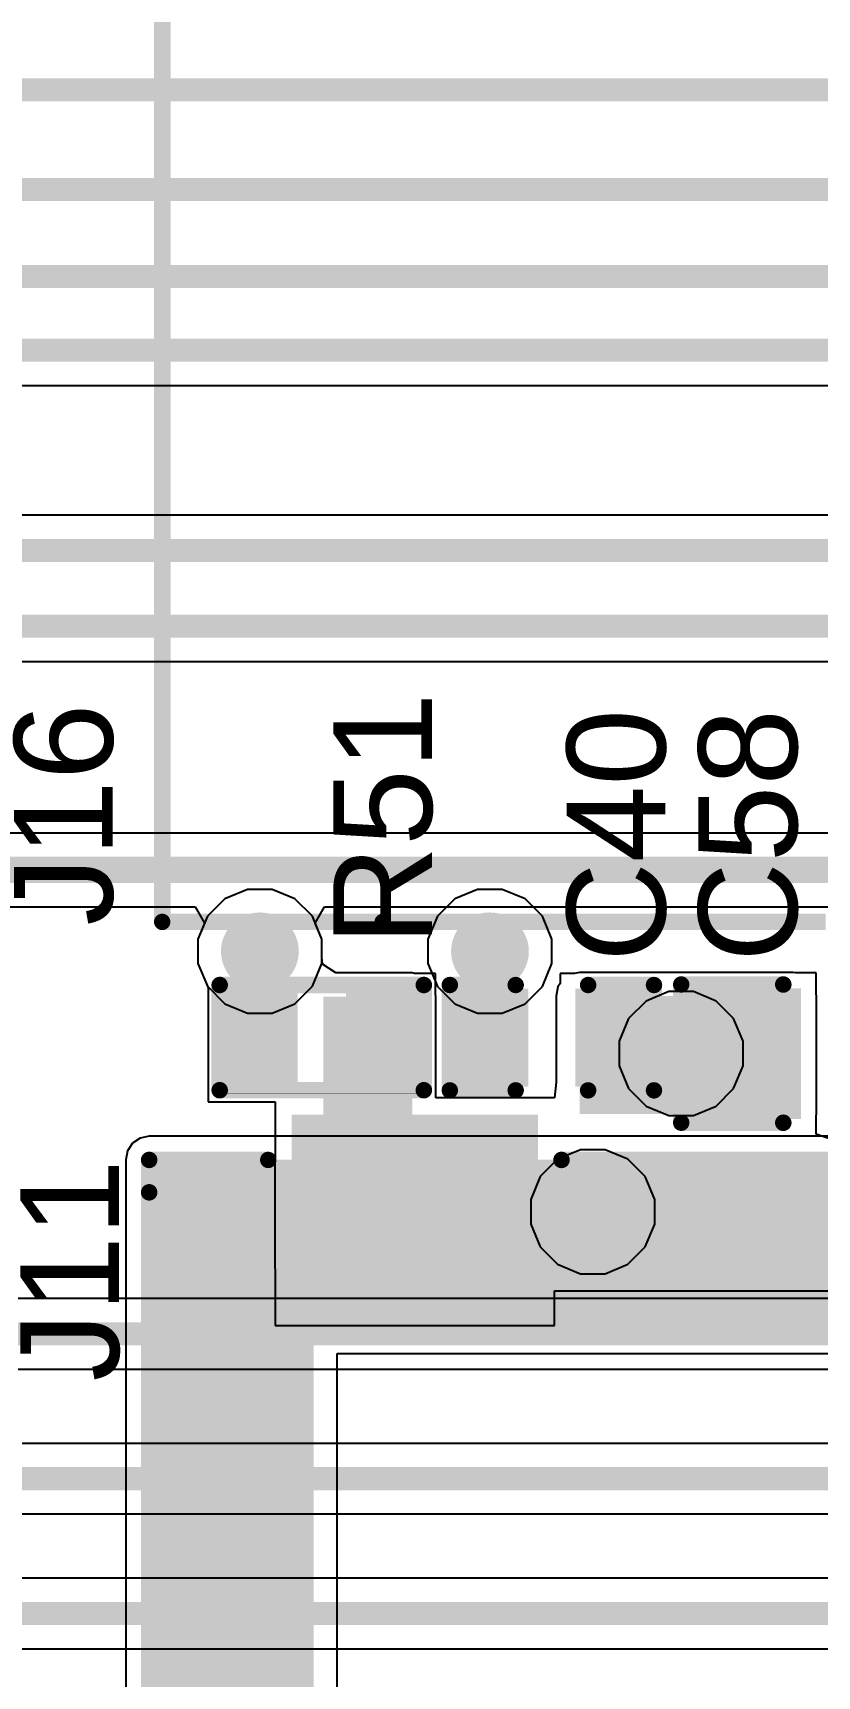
# Model space of a CAD drawing. Header units: inches. Extents: x -3 to 128, y -12 to 41.
# Drawn here: x 45.28 to 51.33, y 11.65 to 24.33 of the extents above; entities that cross this region are included whole.
import ezdxf

# ---------------------------------------------------------------- set-up
doc = ezdxf.new("R2010")
doc.units = ezdxf.units.IN
for name, color, linetype in [('Bottom Layer', 5, 'Continuous'), ('Bottom Overlay', 54, 'Continuous'), ('Layer 1', 16, 'Continuous'), ('Layer 2', 76, 'Continuous'), ('Top Layer', 1, 'Continuous'), ('Top Overlay', 2, 'Continuous'), ('Top Paste', 8, 'Continuous'), ('Top Solder', 216, 'Continuous'), ('Via Holes', 16, 'Continuous')]:
    doc.layers.add(name, color=color, linetype=linetype)
doc.styles.add('Arial', font='', dxfattribs={"height": 0.2})
doc.styles.get('Arial').set_extended_font_data('Arial')

msp = doc.modelspace()

# ---------------------------------------------------------------- hatches: boundary and pattern name
at = {"layer": 'Bottom Layer'}
h = msp.add_hatch(color=5, dxfattribs=at)
edge = h.paths.add_edge_path()
edge.add_arc((47.035, 17.239), 0.3, 0, 360)
h = msp.add_hatch(color=5, dxfattribs=at)
edge = h.paths.add_edge_path()
edge.add_arc((48.81, 17.239), 0.3, 0, 360)
h = msp.add_hatch(color=5, dxfattribs=at)
edge = h.paths.add_edge_path()
edge.add_arc((50.285, 16.45), 0.3, 0, 360)
h = msp.add_hatch(color=5, dxfattribs=at)
edge = h.paths.add_edge_path()
edge.add_arc((49.603, 15.229), 0.3, 0, 360)
at = {"layer": 'Layer 1'}
h = msp.add_hatch(color=16, dxfattribs=at)
edge = h.paths.add_edge_path()
edge.add_arc((47.035, 17.239), 0.3, 0, 360)
h = msp.add_hatch(color=16, dxfattribs=at)
edge = h.paths.add_edge_path()
edge.add_arc((48.81, 17.239), 0.3, 0, 360)
h = msp.add_hatch(color=16, dxfattribs=at)
edge = h.paths.add_edge_path()
edge.add_arc((50.285, 16.45), 0.3, 0, 360)
h = msp.add_hatch(color=16, dxfattribs=at)
edge = h.paths.add_edge_path()
edge.add_arc((49.603, 15.229), 0.3, 0, 360)
at = {"layer": 'Layer 2'}
h = msp.add_hatch(color=76, dxfattribs=at)
edge = h.paths.add_edge_path()
edge.add_arc((47.035, 17.239), 0.3, 0, 360)
h = msp.add_hatch(color=76, dxfattribs=at)
edge = h.paths.add_edge_path()
edge.add_arc((48.81, 17.239), 0.3, 0, 360)
h = msp.add_hatch(color=76, dxfattribs=at)
edge = h.paths.add_edge_path()
edge.add_arc((50.285, 16.45), 0.3, 0, 360)
for points in [[(46.181, 14.316), (53.031, 14.316), (53.031, 15.63), (46.181, 15.63)], [(46.181, 0.429), (47.451, 0.429), (47.451, 15.63), (46.181, 15.63)]]:
    msp.add_hatch(color=76, dxfattribs=at).paths.add_polyline_path(points)
h = msp.add_hatch(color=76, dxfattribs=at)
edge = h.paths.add_edge_path()
edge.add_arc((49.603, 15.229), 0.3, 0, 360)
at = {"layer": 'Top Layer'}
h = msp.add_hatch(color=1, dxfattribs=at)
edge = h.paths.add_edge_path()
edge.add_arc((47.035, 17.239), 0.3, 0, 360)
h = msp.add_hatch(color=1, dxfattribs=at)
edge = h.paths.add_edge_path()
edge.add_arc((48.81, 17.239), 0.3, 0, 360)
for points in [[(46.814, 16.255), (46.814, 16.89), (47.271, 16.89), (47.271, 16.255)], [(47.525, 15.061), (48.211, 15.061), (48.211, 16.89), (47.525, 16.89)], [(47.754, 16.255), (47.754, 16.89), (48.211, 16.89), (48.211, 16.255)], [(48.589, 16.255), (48.589, 16.89), (49.047, 16.89), (49.047, 16.255)], [(51.149, 16.894), (49.502, 16.894), (49.502, 15.984), (51.149, 15.984)], [(49.529, 16.255), (49.529, 16.89), (49.986, 16.89), (49.986, 16.255)], [(50.387, 16.005), (50.387, 16.894), (51.149, 16.894), (51.149, 16.005)], [(47.331, 15.929), (49.131, 15.929), (49.131, 14.529), (47.331, 14.529)], [(47.331, 14.799), (54.831, 14.799), (54.831, 15.607), (47.331, 15.607)]]:
    msp.add_hatch(color=1, dxfattribs=at).paths.add_polyline_path(points)
h = msp.add_hatch(color=1, dxfattribs=at)
edge = h.paths.add_edge_path()
edge.add_arc((50.285, 16.45), 0.3, 0, 360)
h = msp.add_hatch(color=1, dxfattribs=at)
edge = h.paths.add_edge_path()
edge.add_arc((49.603, 15.229), 0.3, 0, 360)
at = {"layer": 'Top Paste'}
for points in [[(46.814, 16.255), (46.814, 16.89), (47.271, 16.89), (47.271, 16.255)], [(47.754, 16.255), (47.754, 16.89), (48.211, 16.89), (48.211, 16.255)], [(48.589, 16.255), (48.589, 16.89), (49.047, 16.89), (49.047, 16.255)], [(49.529, 16.255), (49.529, 16.89), (49.986, 16.89), (49.986, 16.255)], [(50.387, 16.005), (50.387, 16.894), (51.149, 16.894), (51.149, 16.005)], [(47.331, 15.929), (49.131, 15.929), (49.131, 14.529), (47.331, 14.529)]]:
    msp.add_hatch(color=8, dxfattribs=at).paths.add_polyline_path(points)
at = {"layer": 'Top Solder'}
for points in [[(46.759, 16.2), (46.759, 16.945), (47.326, 16.945), (47.326, 16.2)], [(47.699, 16.2), (47.699, 16.945), (48.266, 16.945), (48.266, 16.2)], [(48.529, 16.195), (48.529, 16.95), (49.107, 16.95), (49.107, 16.195)], [(49.469, 16.195), (49.469, 16.95), (50.046, 16.95), (50.046, 16.195)], [(50.327, 15.945), (50.327, 16.954), (51.209, 16.954), (51.209, 15.945)], [(47.281, 15.979), (49.181, 15.979), (49.181, 14.479), (47.281, 14.479)]]:
    msp.add_hatch(color=216, dxfattribs=at).paths.add_polyline_path(points)
at = {"layer": 'Via Holes'}
h = msp.add_hatch(color=7, dxfattribs=at)
edge = h.paths.add_edge_path()
edge.add_arc((47.035, 17.239), 0.15, 0, 360)
h = msp.add_hatch(color=7, dxfattribs=at)
edge = h.paths.add_edge_path()
edge.add_arc((48.81, 17.239), 0.15, 0, 360)
h = msp.add_hatch(color=7, dxfattribs=at)
edge = h.paths.add_edge_path()
edge.add_arc((50.285, 16.45), 0.15, 0, 360)
h = msp.add_hatch(color=7, dxfattribs=at)
edge = h.paths.add_edge_path()
edge.add_arc((49.603, 15.229), 0.15, 0, 360)

# ---------------------------------------------------------------- linework, layer by layer
at = {"layer": 'Bottom Layer'}
for p, q in [((46.764, 17.644), (46.63, 17.51)), ((46.94, 17.717), (46.764, 17.644)), ((47.13, 17.717), (46.94, 17.717)), ((47.305, 17.644), (47.13, 17.717)), ((47.44, 17.51), (47.305, 17.644)), ((48.54, 17.644), (48.405, 17.51)), ((48.715, 17.717), (48.54, 17.644)), ((48.905, 17.717), (48.715, 17.717)), ((49.081, 17.644), (48.905, 17.717)), ((49.215, 17.51), (49.081, 17.644)), ((46.63, 17.51), (46.557, 17.334)), ((47.513, 17.334), (47.44, 17.51)), ((48.405, 17.51), (48.332, 17.334)), ((49.288, 17.334), (49.215, 17.51)), ((46.557, 17.334), (46.557, 17.144)), ((47.513, 17.144), (47.513, 17.334)), ((48.332, 17.334), (48.332, 17.144)), ((49.288, 17.144), (49.288, 17.334)), ((46.557, 17.144), (46.63, 16.969)), ((47.44, 16.969), (47.513, 17.144)), ((48.332, 17.144), (48.405, 16.968)), ((49.215, 16.968), (49.288, 17.144)), ((46.63, 16.969), (46.764, 16.834)), ((47.305, 16.834), (47.44, 16.969)), ((48.405, 16.968), (48.54, 16.834)), ((49.081, 16.834), (49.215, 16.968)), ((46.764, 16.834), (46.94, 16.761)), ((46.94, 16.761), (47.13, 16.761)), ((47.13, 16.761), (47.305, 16.834)), ((48.54, 16.834), (48.715, 16.761)), ((48.715, 16.761), (48.905, 16.761)), ((48.905, 16.761), (49.081, 16.834)), ((49.332, 15.634), (49.198, 15.5)), ((49.508, 15.707), (49.332, 15.634)), ((49.698, 15.707), (49.508, 15.707)), ((49.874, 15.634), (49.698, 15.707)), ((50.008, 15.5), (49.874, 15.634)), ((49.198, 15.5), (49.125, 15.324)), ((50.081, 15.324), (50.008, 15.5)), ((49.125, 15.324), (49.125, 15.134)), ((50.081, 15.134), (50.081, 15.324)), ((49.125, 15.134), (49.198, 14.959)), ((50.008, 14.959), (50.081, 15.134)), ((49.198, 14.959), (49.332, 14.824)), ((49.874, 14.824), (50.008, 14.959)), ((49.332, 14.824), (49.508, 14.751)), ((49.508, 14.751), (49.698, 14.751)), ((49.698, 14.751), (49.874, 14.824))]:
    msp.add_line(p, q, dxfattribs=at)
at = {"layer": 'Layer 1'}
for p, q in [((29.522, 21.607), (54.808, 21.607)), ((52.458, 18.152), (41.973, 18.152)), ((41.973, 17.582), (46.536, 17.582)), ((46.536, 17.582), (46.607, 17.455)), ((47.462, 17.455), (47.533, 17.582)), ((47.533, 17.582), (52.576, 17.582)), ((46.607, 17.455), (46.557, 17.334)), ((47.513, 17.334), (47.462, 17.455)), ((46.557, 17.334), (46.557, 17.144)), ((47.513, 17.144), (47.513, 17.334)), ((46.557, 17.144), (46.63, 16.969)), ((47.44, 16.969), (47.513, 17.144)), ((46.63, 16.969), (46.764, 16.834)), ((47.305, 16.834), (47.44, 16.969)), ((50.19, 16.928), (50.015, 16.855)), ((50.38, 16.928), (50.19, 16.928)), ((50.556, 16.855), (50.38, 16.928)), ((46.764, 16.834), (46.94, 16.761)), ((46.94, 16.761), (47.13, 16.761)), ((47.13, 16.761), (47.305, 16.834)), ((50.015, 16.855), (49.88, 16.721)), ((50.69, 16.721), (50.556, 16.855)), ((49.88, 16.721), (49.808, 16.545)), ((50.763, 16.545), (50.69, 16.721)), ((49.808, 16.545), (49.808, 16.355)), ((50.763, 16.355), (50.763, 16.545)), ((49.808, 16.355), (49.88, 16.179)), ((50.69, 16.179), (50.763, 16.355)), ((49.88, 16.179), (50.015, 16.045)), ((50.556, 16.045), (50.69, 16.179)), ((50.015, 16.045), (50.19, 15.972)), ((50.38, 15.972), (50.556, 16.045)), ((50.19, 15.972), (50.38, 15.972)), ((49.332, 15.634), (49.198, 15.5)), ((49.508, 15.707), (49.332, 15.634)), ((49.698, 15.707), (49.508, 15.707)), ((49.874, 15.634), (49.698, 15.707)), ((50.008, 15.5), (49.874, 15.634)), ((49.198, 15.5), (49.125, 15.324)), ((50.081, 15.324), (50.008, 15.5)), ((49.125, 15.324), (49.125, 15.134)), ((50.081, 15.134), (50.081, 15.324)), ((49.125, 15.134), (49.198, 14.959)), ((50.008, 14.959), (50.081, 15.134)), ((49.198, 14.959), (49.332, 14.824)), ((49.874, 14.824), (50.008, 14.959)), ((49.332, 14.824), (49.508, 14.751)), ((49.508, 14.751), (49.698, 14.751)), ((49.698, 14.751), (49.874, 14.824)), ((59.598, 14.559), (38.337, 14.559)), ((38.224, 14.015), (59.598, 14.015)), ((60.874, 13.441), (19.644, 13.441)), ((19.722, 12.897), (60.911, 12.897)), ((62.127, 12.4), (35.733, 12.4)), ((35.827, 11.856), (62.127, 11.856))]:
    msp.add_line(p, q, dxfattribs=at)
for points in [[(39.082, 23.888, 0.178, 0.178, 0), (65.531, 23.888, 0.178, 0.178, 0)], [(21.925, 23.118, 0.178, 0.178, 0), (66.708, 23.118, 0.178, 0.178, 0)], [(15.681, 22.446, 0.178, 0.178, 0), (56.021, 22.446, 0.178, 0.178, 0)], [(29.409, 21.879, 0.178, 0.178, 0), (55.212, 21.879, 0.178, 0.178, 0)], [(41.582, 17.867, 0.203, 0.203, 0), (52.576, 17.867, 0.203, 0.203, 0)], [(38.224, 14.287, 0.178, 0.178, 0), (60.002, 14.287, 0.178, 0.178, 0)], [(23.214, 13.169, 0.178, 0.178, 0), (61.264, 13.169, 0.178, 0.178, 0)], [(37.718, 12.128, 0.178, 0.178, 0), (62.53, 12.128, 0.178, 0.178, 0)]]:
    msp.add_lwpolyline(points, format="xyseb", dxfattribs=at)
at = {"layer": 'Layer 2'}
for p, q in [((48.54, 17.644), (48.405, 17.51)), ((48.715, 17.717), (48.54, 17.644)), ((48.905, 17.717), (48.715, 17.717)), ((49.081, 17.644), (48.905, 17.717)), ((49.215, 17.51), (49.081, 17.644)), ((48.405, 17.51), (48.332, 17.334)), ((49.288, 17.334), (49.215, 17.51)), ((48.332, 17.334), (48.332, 17.144)), ((49.288, 17.144), (49.288, 17.334)), ((48.332, 17.144), (48.405, 16.968)), ((49.215, 16.968), (49.288, 17.144)), ((48.405, 16.968), (48.54, 16.834)), ((49.081, 16.834), (49.215, 16.968)), ((50.19, 16.928), (50.015, 16.855)), ((50.38, 16.928), (50.19, 16.928)), ((50.556, 16.855), (50.38, 16.928)), ((48.54, 16.834), (48.715, 16.761)), ((48.715, 16.761), (48.905, 16.761)), ((48.905, 16.761), (49.081, 16.834)), ((50.015, 16.855), (49.88, 16.721)), ((50.69, 16.721), (50.556, 16.855)), ((49.88, 16.721), (49.808, 16.545)), ((50.763, 16.545), (50.69, 16.721)), ((49.808, 16.545), (49.808, 16.355)), ((50.763, 16.355), (50.763, 16.545)), ((49.808, 16.355), (49.88, 16.179)), ((50.69, 16.179), (50.763, 16.355)), ((49.88, 16.179), (50.015, 16.045)), ((50.556, 16.045), (50.69, 16.179)), ((50.015, 16.045), (50.19, 15.972)), ((50.38, 15.972), (50.556, 16.045)), ((50.19, 15.972), (50.38, 15.972)), ((46.053, 15.758), (46.013, 15.7)), ((46.111, 15.798), (46.053, 15.758)), ((46.181, 15.812), (46.111, 15.798)), ((53.031, 15.812), (46.181, 15.812)), ((46.013, 15.7), (46, 15.63)), ((46, 15.63), (46, 14.316)), ((46, 14.316), (46, 0.429)), ((47.632, 0.429), (47.632, 14.135)), ((47.632, 14.135), (53.031, 14.135))]:
    msp.add_line(p, q, dxfattribs=at)
at = {"layer": 'Top Layer'}
for p, q in [((56.395, 20.604), (11.743, 20.604)), ((28.28, 19.476), (58.406, 19.476)), ((46.764, 17.644), (46.63, 17.51)), ((46.94, 17.717), (46.764, 17.644)), ((47.13, 17.717), (46.94, 17.717)), ((47.305, 17.644), (47.13, 17.717)), ((47.44, 17.51), (47.305, 17.644)), ((46.63, 17.51), (46.557, 17.334)), ((47.513, 17.334), (47.44, 17.51)), ((46.557, 17.334), (46.557, 17.144)), ((47.513, 17.194), (47.513, 17.334)), ((46.557, 17.144), (46.63, 16.969)), ((47.518, 17.14), (47.513, 17.194)), ((47.62, 17.072), (47.518, 17.14)), ((48.211, 17.072), (47.62, 17.072)), ((48.229, 17.068), (48.211, 17.072)), ((48.389, 17.068), (48.229, 17.068)), ((48.389, 16.908), (48.389, 17.068)), ((49.463, 17.068), (49.351, 17.068)), ((49.351, 17.068), (49.351, 16.99)), ((49.502, 17.076), (49.463, 17.068)), ((51.149, 17.076), (49.502, 17.076)), ((51.167, 17.072), (51.149, 17.076)), ((51.327, 17.072), (51.167, 17.072)), ((51.327, 16.912), (51.327, 17.072)), ((46.63, 16.969), (46.636, 16.962)), ((46.636, 16.962), (46.636, 16.078)), ((48.392, 16.89), (48.389, 16.908)), ((48.392, 16.107), (48.392, 16.89)), ((49.334, 16.964), (49.32, 16.894)), ((49.32, 16.894), (49.32, 16.229)), ((49.351, 16.99), (49.334, 16.964)), ((51.33, 16.894), (51.327, 16.912)), ((51.33, 15.984), (51.33, 16.894)), ((49.193, 16.107), (48.392, 16.107)), ((49.309, 16.107), (49.193, 16.107)), ((49.32, 16.229), (49.309, 16.107)), ((46.636, 16.078), (47.153, 16.078)), ((47.153, 16.078), (47.153, 15.624)), ((51.327, 15.967), (51.33, 15.984)), ((51.327, 15.828), (51.327, 15.967)), ((51.437, 15.788), (51.327, 15.828)), ((47.153, 15.624), (47.15, 15.607)), ((47.15, 15.607), (47.15, 14.799)), ((47.15, 14.799), (47.153, 14.782)), ((47.153, 14.782), (47.153, 14.351)), ((49.309, 14.351), (49.309, 14.618)), ((49.309, 14.618), (52.853, 14.618)), ((47.153, 14.351), (49.309, 14.351))]:
    msp.add_line(p, q, dxfattribs=at)
for points in [[(11.302, 20.332, 0.178, 0.178, 0), (58.263, 20.332, 0.178, 0.178, 0)], [(28.168, 19.748, 0.178, 0.178, 0), (58.534, 19.748, 0.178, 0.178, 0)], [(47.043, 16.509, 0.178, 0.178, 0), (47.043, 17.239, 0.178, 0.178, 0)], [(48.818, 16.509, 0.178, 0.178, 0), (48.818, 17.239, 0.178, 0.178, 0)]]:
    msp.add_lwpolyline(points, format="xyseb", dxfattribs=at)
for points in [[(46.998, 17.239, 0.0889, 0.0889, 1), (47.087, 17.239, 0.0889, 0.0889, 1)], [(48.774, 17.239, 0.0889, 0.0889, 1), (48.863, 17.239, 0.0889, 0.0889, 1)], [(46.998, 16.509, 0.0889, 0.0889, 1), (47.087, 16.509, 0.0889, 0.0889, 1)], [(48.774, 16.509, 0.0889, 0.0889, 1), (48.863, 16.509, 0.0889, 0.0889, 1)]]:
    msp.add_lwpolyline(points, format="xyseb", close=True, dxfattribs=at)
at = {"layer": 'Top Overlay'}
for points in [[(46.282, 17.466, 0.127, 0.127, 0), (46.282, 30.736, 0.127, 0.127, 0)], [(46.282, 17.466, 0.127, 0.127, 0), (47.982, 17.466, 0.127, 0.127, 0)], [(47.982, 17.466, 0.127, 0.127, 0), (51.401, 17.466, 0.127, 0.127, 0)], [(46.725, 16.979, 0.127, 0.127, 0), (48.3, 16.979, 0.127, 0.127, 0)], [(46.725, 16.167, 0.127, 0.127, 0), (46.725, 16.979, 0.127, 0.127, 0)], [(48.3, 16.167, 0.127, 0.127, 0), (48.3, 16.979, 0.127, 0.127, 0)], [(48.501, 16.979, 0.127, 0.127, 0), (49.009, 16.979, 0.127, 0.127, 0)], [(48.501, 16.166, 0.127, 0.127, 0), (48.501, 16.979, 0.127, 0.127, 0)], [(49.567, 16.979, 0.127, 0.127, 0), (50.075, 16.979, 0.127, 0.127, 0)], [(50.075, 16.166, 0.127, 0.127, 0), (50.075, 16.979, 0.127, 0.127, 0)], [(50.285, 16.983, 0.127, 0.127, 0), (51.073, 16.983, 0.127, 0.127, 0)], [(50.285, 15.916, 0.127, 0.127, 0), (50.285, 16.983, 0.127, 0.127, 0)], [(46.725, 16.167, 0.127, 0.127, 0), (48.3, 16.167, 0.127, 0.127, 0)], [(46.7, 16.141, 0.00323, 0.00323, 0), (48.325, 16.141, 0.00323, 0.00323, 0)], [(48.501, 16.166, 0.127, 0.127, 0), (49.009, 16.166, 0.127, 0.127, 0)], [(49.567, 16.166, 0.127, 0.127, 0), (50.075, 16.166, 0.127, 0.127, 0)], [(50.285, 15.916, 0.127, 0.127, 0), (51.073, 15.916, 0.127, 0.127, 0)], [(46.181, 15.629, 0.127, 0.127, 0), (47.1, 15.629, 0.127, 0.127, 0)], [(46.181, 15.379, 0.127, 0.127, 0), (46.181, 15.629, 0.127, 0.127, 0)], [(49.362, 15.629, 0.127, 0.127, 0), (52.8, 15.629, 0.127, 0.127, 0)], [(46.181, 3.26, 0.127, 0.127, 0), (46.181, 15.379, 0.127, 0.127, 0)]]:
    msp.add_lwpolyline(points, format="xyseb", dxfattribs=at)
for points in [[(46.25, 17.466, 0.0635, 0.0635, 1), (46.313, 17.466, 0.0635, 0.0635, 1)], [(46.25, 17.466, 0.0635, 0.0635, 1), (46.313, 17.466, 0.0635, 0.0635, 1)], [(47.951, 17.466, 0.0635, 0.0635, 1), (48.014, 17.466, 0.0635, 0.0635, 1)], [(47.951, 17.466, 0.0635, 0.0635, 1), (48.014, 17.466, 0.0635, 0.0635, 1)], [(46.693, 16.979, 0.0635, 0.0635, 1), (46.757, 16.979, 0.0635, 0.0635, 1)], [(46.693, 16.979, 0.0635, 0.0635, 1), (46.757, 16.979, 0.0635, 0.0635, 1)], [(48.268, 16.979, 0.0635, 0.0635, 1), (48.332, 16.979, 0.0635, 0.0635, 1)], [(48.268, 16.979, 0.0635, 0.0635, 1), (48.332, 16.979, 0.0635, 0.0635, 1)], [(48.469, 16.979, 0.0635, 0.0635, 1), (48.532, 16.979, 0.0635, 0.0635, 1)], [(48.469, 16.979, 0.0635, 0.0635, 1), (48.532, 16.979, 0.0635, 0.0635, 1)], [(48.977, 16.979, 0.0635, 0.0635, 1), (49.04, 16.979, 0.0635, 0.0635, 1)], [(49.536, 16.979, 0.0635, 0.0635, 1), (49.599, 16.979, 0.0635, 0.0635, 1)], [(50.044, 16.979, 0.0635, 0.0635, 1), (50.107, 16.979, 0.0635, 0.0635, 1)], [(50.044, 16.979, 0.0635, 0.0635, 1), (50.107, 16.979, 0.0635, 0.0635, 1)], [(50.254, 16.983, 0.0635, 0.0635, 1), (50.317, 16.983, 0.0635, 0.0635, 1)], [(50.254, 16.983, 0.0635, 0.0635, 1), (50.317, 16.983, 0.0635, 0.0635, 1)], [(51.041, 16.983, 0.0635, 0.0635, 1), (51.105, 16.983, 0.0635, 0.0635, 1)], [(46.693, 16.167, 0.0635, 0.0635, 1), (46.757, 16.167, 0.0635, 0.0635, 1)], [(46.693, 16.167, 0.0635, 0.0635, 1), (46.757, 16.167, 0.0635, 0.0635, 1)], [(46.699, 16.141, 0.00161, 0.00161, 1), (46.701, 16.141, 0.00161, 0.00161, 1)], [(48.268, 16.167, 0.0635, 0.0635, 1), (48.332, 16.167, 0.0635, 0.0635, 1)], [(48.268, 16.167, 0.0635, 0.0635, 1), (48.332, 16.167, 0.0635, 0.0635, 1)], [(48.325, 16.141, 0.00161, 0.00161, 1), (48.326, 16.141, 0.00161, 0.00161, 1)], [(48.469, 16.166, 0.0635, 0.0635, 1), (48.532, 16.166, 0.0635, 0.0635, 1)], [(48.469, 16.166, 0.0635, 0.0635, 1), (48.532, 16.166, 0.0635, 0.0635, 1)], [(48.977, 16.166, 0.0635, 0.0635, 1), (49.04, 16.166, 0.0635, 0.0635, 1)], [(49.536, 16.166, 0.0635, 0.0635, 1), (49.599, 16.166, 0.0635, 0.0635, 1)], [(50.044, 16.166, 0.0635, 0.0635, 1), (50.107, 16.166, 0.0635, 0.0635, 1)], [(50.044, 16.166, 0.0635, 0.0635, 1), (50.107, 16.166, 0.0635, 0.0635, 1)], [(50.254, 15.916, 0.0635, 0.0635, 1), (50.317, 15.916, 0.0635, 0.0635, 1)], [(50.254, 15.916, 0.0635, 0.0635, 1), (50.317, 15.916, 0.0635, 0.0635, 1)], [(51.041, 15.916, 0.0635, 0.0635, 1), (51.105, 15.916, 0.0635, 0.0635, 1)], [(46.149, 15.629, 0.0635, 0.0635, 1), (46.213, 15.629, 0.0635, 0.0635, 1)], [(46.149, 15.629, 0.0635, 0.0635, 1), (46.213, 15.629, 0.0635, 0.0635, 1)], [(47.068, 15.629, 0.0635, 0.0635, 1), (47.131, 15.629, 0.0635, 0.0635, 1)], [(49.33, 15.629, 0.0635, 0.0635, 1), (49.394, 15.629, 0.0635, 0.0635, 1)], [(46.149, 15.379, 0.0635, 0.0635, 1), (46.213, 15.379, 0.0635, 0.0635, 1)], [(46.149, 15.379, 0.0635, 0.0635, 1), (46.213, 15.379, 0.0635, 0.0635, 1)]]:
    msp.add_lwpolyline(points, format="xyseb", close=True, dxfattribs=at)

# ---------------------------------------------------------------- texts
at = {"layer": 'Bottom Overlay', "style": 'Arial'}
for s, p in [('R51', (48.363, 17.284)), ('C40', (50.164, 17.157)), ('C58', (51.18, 17.157))]:
    msp.add_text(s, height=0.762, rotation=90, dxfattribs=at).set_placement(p)
at = {"layer": 'Top Overlay', "style": 'Arial'}
for s, p in [('J16', (45.9, 17.436)), ('J11', (45.948, 13.919))]:
    msp.add_text(s, height=0.762, rotation=90, dxfattribs=at).set_placement(p)

doc.saveas('drawing.dxf')
